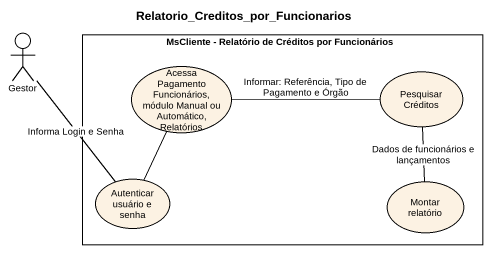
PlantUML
@startuml
title Relatorio_Creditos_por_Funcionarios
actor Gestor
rectangle "MsCliente - Relatório de Créditos por Funcionários" as MsCliente_Relatório_de {
  usecase "Acessa Pagamento Funcionários, módulo Manual ou Automático, Relatórios" as Acessa_Pagamento
  usecase "Pesquisar Créditos" as Pesquisar_Créditos
  usecase "Autenticar usuário e senha" as Autenticar_usuário_e_senha
  usecase "Montar relatório" as Montar_relatório
}
Gestor -- Autenticar_usuário_e_senha : Informa Login e Senha
Acessa_Pagamento -right- Pesquisar_Créditos : Informar: Referência, Tipo de Pagamento e Órgão
Pesquisar_Créditos -- Montar_relatório : Dados de funcionários e lançamentos
Autenticar_usuário_e_senha -up- Acessa_Pagamento
@enduml
